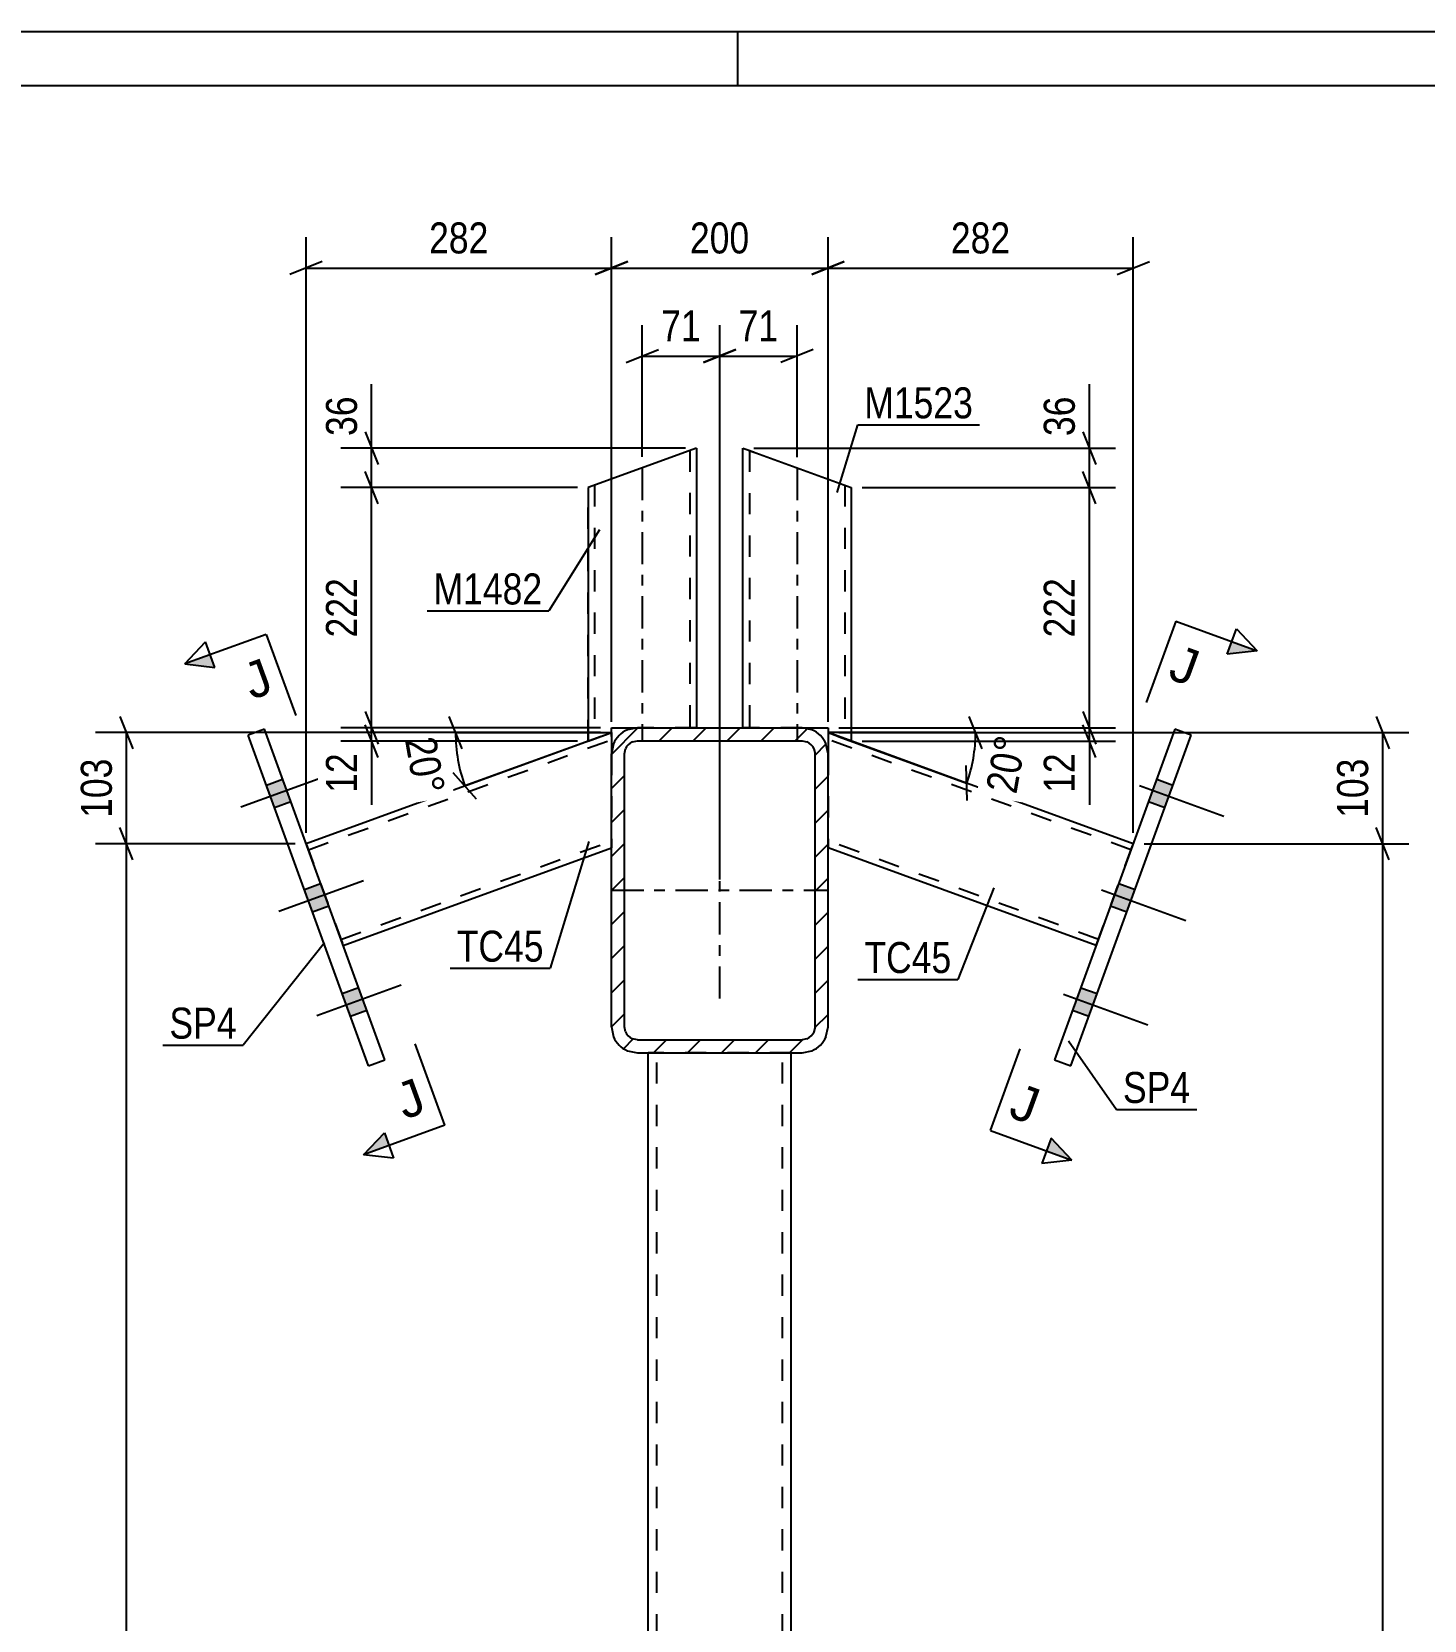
# Model space of a CAD drawing. Header units: millimetres. Extents: x 0 to 841, y 0 to 594.
# Drawn here: x 355.8 to 484.4, y 447.3 to 594 of the extents above; entities that cross this region are included whole.
import ezdxf

# ---------------------------------------------------------------- set-up
doc = ezdxf.new("R2010")
doc.units = ezdxf.units.MM
doc.linetypes.add('DXK_LINE_DOT2', pattern=[3.9198, 1.9599, -1.9599])
doc.linetypes.add('DXK_LINE_DOT3', pattern=[5.9187, 2.979, -0.9799, 0.9799, -0.9799])
doc.styles.add('Arial', font='ARIAL.TTF', dxfattribs={"height": 0.2})
doc.styles.add('Arial Narrow', font='ARIALN.TTF', dxfattribs={"height": 0.2})

# ---------------------------------------------------------------- blocks, each defined once
blk = doc.blocks.new('Unknown-404205589-1163')
at = {"color": 5, "linetype": 'Continuous'}
for p, q in [((841, 594), (0, 594)), ((421, 589), (421, 594)), ((836, 589), (5, 589))]:
    blk.add_line(p, q, dxfattribs=at)
blk = doc.blocks.new('Part-404205589-6787 - 6737')
at = {"color": 2, "linetype": 'Continuous'}
for p, q in [((429.33, 529.27), (429.33, 527.99)), ((457.52, 519.01), (431.47, 528.49)), ((429.33, 527.99), (429.33, 527.31)), ((454.1, 509.61), (429.33, 518.63))]:
    blk.add_line(p, q, dxfattribs=at)
at = {"color": 7, "linetype": 'DXK_LINE_DOT2'}
for p, q in [((431.47, 528.49), (429.33, 529.27)), ((429.33, 529.27), (429.33, 529.17)), ((429.33, 529.17), (429.33, 528.9)), ((457.31, 518.45), (429.33, 528.63)), ((429.33, 527.31), (429.33, 518.63)), ((454.3, 510.18), (429.33, 519.27)), ((454.1, 509.61), (457.52, 519.01))]:
    blk.add_line(p, q, dxfattribs=at)
blk = doc.blocks.new('Part-404205589-6756 - 6737')
at = {"color": 2, "linetype": 'Continuous'}
for p, q in [((407.18, 528.49), (381.13, 519.01)), ((409.33, 529.27), (409.33, 529.18)), ((409.33, 529.18), (409.33, 528.9)), ((409.33, 528.9), (409.33, 527.31)), ((384.55, 509.62), (409.33, 518.63))]:
    blk.add_line(p, q, dxfattribs=at)
at = {"color": 7, "linetype": 'DXK_LINE_DOT2'}
for p, q in [((381.34, 518.45), (409.33, 528.63)), ((407.18, 528.49), (409.33, 529.27)), ((409.33, 528.9), (409.33, 529.27)), ((409.33, 527.31), (409.33, 518.63)), ((381.13, 519.01), (384.55, 509.62)), ((384.35, 510.18), (409.33, 519.27))]:
    blk.add_line(p, q, dxfattribs=at)
blk = doc.blocks.new('Part-404205589-6789 - 6737')
at = {"color": 2, "linetype": 'Continuous'}
for p, q in [((461.36, 529.58), (450.25, 499.04)), ((451.75, 498.5), (462.87, 529.04)), ((462.87, 529.04), (461.36, 529.58)), ((450.25, 499.04), (451.75, 498.5))]:
    blk.add_line(p, q, dxfattribs=at)
blk = doc.blocks.new('Part-404205589-6790 - 6737')
at = {"color": 2, "linetype": 'Continuous'}
for p, q in [((377.29, 529.58), (375.78, 529.04)), ((386.9, 498.5), (375.78, 529.04)), ((388.4, 499.04), (377.29, 529.58)), ((386.9, 498.5), (388.4, 499.04))]:
    blk.add_line(p, q, dxfattribs=at)
blk = doc.blocks.new('Part-404205589-6797 - 6737')
at = {"color": 2, "linetype": 'Continuous'}
for p, q in [((412.73, 386.56), (412.73, 499.71)), ((425.93, 386.56), (425.93, 499.71))]:
    blk.add_line(p, q, dxfattribs=at)
at = {"color": 7, "linetype": 'DXK_LINE_DOT2'}
for p, q in [((425.93, 499.71), (412.73, 499.71)), ((413.53, 210.71), (413.53, 499.71)), ((425.13, 210.71), (425.13, 499.71))]:
    blk.add_line(p, q, dxfattribs=at)
blk = doc.blocks.new('Part-404205589-20077 - 6737')
at = {"color": 2, "linetype": 'Continuous'}
for p, q in [((417.18, 555.54), (407.18, 551.9)), ((417.18, 555.54), (417.18, 529.71)), ((407.18, 551.9), (407.18, 528.49)), ((409.33, 529.27), (409.33, 529.71)), ((409.33, 529.71), (411.73, 529.71)), ((407.18, 528.49), (409.33, 529.27))]:
    blk.add_line(p, q, dxfattribs=at)
at = {"color": 7, "linetype": 'DXK_LINE_DOT2'}
for p, q in [((416.58, 555.33), (416.58, 529.71)), ((407.18, 528.49), (407.18, 551.9)), ((407.78, 552.12), (407.83, 552.14)), ((407.78, 552.12), (407.78, 528.71)), ((409.33, 529.71), (409.33, 529.67)), ((409.33, 529.67), (409.33, 529.71)), ((417.18, 529.71), (411.73, 529.71))]:
    blk.add_line(p, q, dxfattribs=at)
at = {"color": 7, "linetype": 'DXK_LINE_DOT3'}
blk.add_line((412.18, 553.72), (412.18, 528.49), dxfattribs=at)
blk = doc.blocks.new('Part-404205589-6818 - 6737')
at = {"linetype": 'Continuous'}
h = blk.add_hatch(dxfattribs=at)
h.set_pattern_fill('', scale=0.7, style=0, pattern_type=0)
h.set_pattern_definition([(45, (409.3254, 502.1085), (-1.57154, 1.57154), [])])
h.paths.add_polyline_path([(409.33, 527.31), (409.33, 502.11), (409.51, 501.19), (410.03, 500.41), (410.81, 499.89), (411.73, 499.71), (426.93, 499.71), (427.84, 499.89), (428.62, 500.41), (429.14, 501.19), (429.33, 502.11), (429.33, 527.31), (429.14, 528.23), (428.62, 529.01), (427.84, 529.53), (426.93, 529.71), (411.73, 529.71), (410.81, 529.53), (410.03, 529.01), (409.51, 528.23)])
h.paths.add_polyline_path([(410.88, 528.16), (411.27, 528.42), (411.73, 528.51), (426.93, 528.51), (427.38, 528.42), (427.77, 528.16), (428.03, 527.77), (428.13, 527.31), (428.13, 502.11), (428.03, 501.65), (427.77, 501.26), (427.38, 501), (426.93, 500.91), (411.73, 500.91), (411.27, 501), (410.88, 501.26), (410.62, 501.65), (410.53, 502.11), (410.53, 527.31), (410.62, 527.77)])
at = {"color": 2, "linetype": 'Continuous'}
for p, q in [((411.73, 529.71), (410.81, 529.53)), ((411.73, 529.71), (426.93, 529.71)), ((427.84, 529.53), (426.93, 529.71)), ((409.51, 528.23), (409.33, 527.31)), ((411.27, 528.42), (411.73, 528.51)), ((411.73, 528.51), (426.93, 528.51)), ((426.93, 528.51), (427.38, 528.42)), ((429.33, 527.31), (429.14, 528.23)), ((409.33, 502.11), (409.33, 527.31)), ((410.53, 527.31), (410.62, 527.77)), ((410.53, 502.11), (410.53, 527.31)), ((428.03, 527.77), (428.13, 527.31)), ((428.13, 502.11), (428.13, 527.31)), ((429.33, 502.11), (429.33, 527.31)), ((409.33, 502.11), (409.51, 501.19)), ((410.62, 501.65), (410.53, 502.11)), ((428.13, 502.11), (428.03, 501.65)), ((429.14, 501.19), (429.33, 502.11)), ((411.73, 500.91), (411.27, 501)), ((411.73, 500.91), (426.93, 500.91)), ((427.38, 501), (426.93, 500.91)), ((410.81, 499.89), (411.73, 499.71)), ((411.73, 499.71), (426.93, 499.71)), ((426.93, 499.71), (427.84, 499.89))]:
    blk.add_line(p, q, dxfattribs=at)
at = {"color": 7, "linetype": 'DXK_LINE_DOT3'}
for p, q in [((419.33, 504.71), (419.33, 524.71)), ((409.33, 514.71), (429.33, 514.71))]:
    blk.add_line(p, q, dxfattribs=at)
at = {"color": 2, "linetype": 'Continuous'}
for centre, radius, start, end in [((411.73, 527.31), 2.4, 112.5, 157.5), ((411.73, 527.31), 1.2, 112.5, 157.5), ((426.93, 527.31), 1.2, 22.5, 67.5), ((426.93, 527.31), 2.4, 22.5, 67.5), ((411.73, 502.11), 2.4, 202.5, 247.5), ((411.73, 502.11), 1.2, 202.5, 247.5), ((426.93, 502.11), 1.2, 292.5, 337.5), ((426.93, 502.11), 2.4, 292.5, 337.5)]:
    blk.add_arc(centre, radius, start, end, dxfattribs=at)
blk = doc.blocks.new('Bolt-404205589-6871 - 6737')
at = {"linetype": 'Continuous'}
for points in [[(459.69, 524.98), (458.94, 522.91), (460.44, 522.36), (461.19, 524.43)], [(459.69, 524.98), (458.94, 522.91), (460.44, 522.36), (461.19, 524.43)], [(459.69, 524.98), (458.94, 522.91), (460.44, 522.36), (461.19, 524.43)], [(456.18, 515.35), (455.43, 513.28), (456.93, 512.73), (457.69, 514.8)], [(456.18, 515.35), (455.43, 513.28), (456.93, 512.73), (457.69, 514.8)], [(452.68, 505.71), (451.92, 503.65), (453.43, 503.1), (454.18, 505.17)], [(452.68, 505.71), (451.92, 503.65), (453.43, 503.1), (454.18, 505.17)], [(452.68, 505.71), (451.92, 503.65), (453.43, 503.1), (454.18, 505.17)]]:
    blk.add_hatch(color=1, dxfattribs=at).paths.add_polyline_path(points)
at = {"color": 1, "linetype": 'Continuous'}
for p, q in [((458.09, 524.39), (465.89, 521.55)), ((458.09, 524.39), (465.89, 521.55)), ((458.09, 524.39), (465.89, 521.55)), ((459.69, 524.98), (461.19, 524.43)), ((459.69, 524.98), (461.19, 524.43)), ((459.69, 524.98), (461.19, 524.43)), ((458.94, 522.91), (460.44, 522.36)), ((458.94, 522.91), (460.44, 522.36)), ((458.94, 522.91), (460.44, 522.36)), ((456.18, 515.35), (457.69, 514.8)), ((456.18, 515.35), (457.69, 514.8)), ((454.58, 514.76), (462.38, 511.92)), ((454.58, 514.76), (462.38, 511.92)), ((455.43, 513.28), (456.93, 512.73)), ((455.43, 513.28), (456.93, 512.73)), ((451.08, 505.13), (458.88, 502.29)), ((451.08, 505.13), (458.88, 502.29)), ((451.08, 505.13), (458.88, 502.29)), ((452.68, 505.71), (454.18, 505.17)), ((452.68, 505.71), (454.18, 505.17)), ((452.68, 505.71), (454.18, 505.17)), ((451.92, 503.65), (453.43, 503.1)), ((451.92, 503.65), (453.43, 503.1)), ((451.92, 503.65), (453.43, 503.1))]:
    blk.add_line(p, q, dxfattribs=at)
blk = doc.blocks.new('Bolt-404205589-6872 - 6737')
at = {"linetype": 'Continuous'}
for points in [[(377.46, 524.43), (378.21, 522.37), (379.72, 522.91), (378.96, 524.98)], [(377.46, 524.43), (378.21, 522.37), (379.72, 522.91), (378.96, 524.98)], [(377.46, 524.43), (378.21, 522.37), (379.72, 522.91), (378.96, 524.98)], [(380.97, 514.8), (381.72, 512.73), (383.22, 513.28), (382.47, 515.35)], [(380.97, 514.8), (381.72, 512.73), (383.22, 513.28), (382.47, 515.35)], [(384.47, 505.17), (385.22, 503.1), (386.73, 503.65), (385.97, 505.72)], [(384.47, 505.17), (385.22, 503.1), (386.73, 503.65), (385.97, 505.72)], [(384.47, 505.17), (385.22, 503.1), (386.73, 503.65), (385.97, 505.72)]]:
    blk.add_hatch(color=1, dxfattribs=at).paths.add_polyline_path(points)
at = {"color": 1, "linetype": 'Continuous'}
for p, q in [((375.11, 522.41), (382.91, 525.25)), ((375.11, 522.41), (382.91, 525.25)), ((375.11, 522.41), (382.91, 525.25)), ((377.46, 524.43), (378.96, 524.98)), ((377.46, 524.43), (378.96, 524.98)), ((377.46, 524.43), (378.96, 524.98)), ((378.21, 522.37), (379.72, 522.91)), ((378.21, 522.37), (379.72, 522.91)), ((378.21, 522.37), (379.72, 522.91)), ((378.62, 512.77), (386.42, 515.61)), ((378.62, 512.77), (386.42, 515.61)), ((380.97, 514.8), (382.47, 515.35)), ((380.97, 514.8), (382.47, 515.35)), ((381.72, 512.73), (383.22, 513.28)), ((381.72, 512.73), (383.22, 513.28)), ((382.12, 503.14), (389.92, 505.98)), ((382.12, 503.14), (389.92, 505.98)), ((382.12, 503.14), (389.92, 505.98)), ((384.47, 505.17), (385.97, 505.72)), ((384.47, 505.17), (385.97, 505.72)), ((384.47, 505.17), (385.97, 505.72)), ((385.22, 503.1), (386.73, 503.65)), ((385.22, 503.1), (386.73, 503.65)), ((385.22, 503.1), (386.73, 503.65))]:
    blk.add_line(p, q, dxfattribs=at)
blk = doc.blocks.new('Part-404205589-20076 - 6737')
at = {"color": 2, "linetype": 'Continuous'}
for p, q in [((421.47, 529.71), (421.47, 555.54)), ((421.47, 555.54), (421.56, 555.51)), ((421.56, 555.51), (421.82, 555.41)), ((421.82, 555.41), (422.67, 555.1)), ((422.67, 555.1), (431.47, 551.9)), ((431.47, 551.9), (431.47, 528.49)), ((426.93, 529.71), (429.33, 529.71)), ((429.33, 529.71), (429.33, 529.27)), ((429.33, 529.27), (431.37, 528.53)), ((431.47, 528.49), (431.37, 528.53))]:
    blk.add_line(p, q, dxfattribs=at)
at = {"color": 7, "linetype": 'DXK_LINE_DOT2'}
for p, q in [((421.82, 555.41), (422.44, 555.19)), ((422.07, 555.32), (422.07, 529.71)), ((422.07, 555.32), (422.11, 555.3)), ((422.21, 555.27), (422.67, 555.1)), ((430.87, 552.12), (430.87, 528.71)), ((426.93, 529.71), (421.47, 529.71))]:
    blk.add_line(p, q, dxfattribs=at)
at = {"color": 7, "linetype": 'DXK_LINE_DOT3'}
blk.add_line((426.47, 553.72), (426.47, 528.49), dxfattribs=at)
blk = doc.blocks.new('StraightDimension-404205589-24405 - 6737')
at = {"color": 7, "linetype": 'Continuous'}
for p, q in [((454.07, 550.4), (452.87, 553.4)), ((432.47, 551.9), (455.87, 551.9)), ((453.47, 529.71), (453.47, 551.9)), ((452.87, 531.21), (454.07, 528.21)), ((430.33, 529.71), (455.87, 529.71))]:
    blk.add_line(p, q, dxfattribs=at)
at = {"color": 0}
blk.add_wipeout([(452.72, 544.15), (448.52, 544.15), (448.52, 537.46), (452.72, 537.46)], dxfattribs=at)
at = {"color": 3, "style": 'Arial Narrow'}
blk.add_text('222', height=2.863, rotation=90.0002, dxfattribs=at).set_placement((452.12, 538.06))
blk = doc.blocks.new('StraightDimension-404205589-10995 - 6737')
at = {"color": 7, "linetype": 'Continuous'}
for p, q in [((381.13, 520.01), (381.13, 575.03)), ((409.33, 530.27), (409.33, 575.03)), ((382.63, 572.78), (379.63, 571.58)), ((381.13, 572.18), (409.33, 572.18)), ((407.83, 571.58), (410.83, 572.78))]:
    blk.add_line(p, q, dxfattribs=at)
at = {"color": 0}
blk.add_wipeout([(398.57, 572.93), (398.57, 577.13), (391.89, 577.13), (391.89, 572.93)], dxfattribs=at)
at = {"color": 3, "style": 'Arial Narrow'}
blk.add_text('282', height=2.863, dxfattribs=at).set_placement((392.49, 573.53))
blk = doc.blocks.new('AngleDimension-404205589-11028 - 6737')
at = {"color": 7, "linetype": 'Continuous'}
for p, q in [((394.32, 530.77), (395.52, 527.77)), ((394.92, 529.27), (409.33, 529.27)), ((395.79, 524.35), (409.33, 529.27)), ((408.39, 528.93), (395.79, 524.35)), ((396.87, 523.14), (394.72, 525.55))]:
    blk.add_line(p, q, dxfattribs=at)
blk.add_arc((409.33, 529.27), 14.4, 180, 200, dxfattribs=at)
at = {"color": 0}
blk.add_wipeout([(390.68, 522.71), (394.82, 523.44), (393.7, 529.8), (389.56, 529.07)], dxfattribs=at)
at = {"color": 3, "style": 'Arial Narrow'}
blk.add_text('20°', height=2.863, rotation=-80.0021, dxfattribs=at).set_placement((390.26, 528.58))
blk = doc.blocks.new('StraightDimension-404205589-10793 - 6737')
at = {"color": 7, "linetype": 'Continuous'}
for p, q in [((481.16, 517.51), (479.96, 520.51)), ((458.52, 519.01), (482.96, 519.01)), ((480.56, 185.87), (480.56, 519.01))]:
    blk.add_line(p, q, dxfattribs=at)
blk = doc.blocks.new('StraightDimension-404205589-10993 - 6737')
at = {"color": 7, "linetype": 'Continuous'}
for p, q in [((429.33, 530.27), (429.33, 575.03)), ((457.52, 520.01), (457.52, 575.03)), ((430.83, 572.78), (427.83, 571.58)), ((429.33, 572.18), (457.52, 572.18)), ((456.02, 571.58), (459.02, 572.78))]:
    blk.add_line(p, q, dxfattribs=at)
at = {"color": 0}
blk.add_wipeout([(446.76, 572.93), (446.76, 577.13), (440.08, 577.13), (440.08, 572.93)], dxfattribs=at)
at = {"color": 3, "style": 'Arial Narrow'}
blk.add_text('282', height=2.863, dxfattribs=at).set_placement((440.68, 573.53))
blk = doc.blocks.new('StraightDimension-404205589-10994 - 6737')
at = {"color": 7, "linetype": 'Continuous'}
for p, q in [((409.33, 530.27), (409.33, 575.03)), ((429.33, 530.27), (429.33, 575.03)), ((410.83, 572.78), (407.83, 571.58)), ((409.33, 572.18), (429.33, 572.18)), ((427.83, 571.58), (430.83, 572.78))]:
    blk.add_line(p, q, dxfattribs=at)
at = {"color": 0}
blk.add_wipeout([(422.67, 572.93), (422.67, 577.13), (415.98, 577.13), (415.98, 572.93)], dxfattribs=at)
at = {"color": 3, "style": 'Arial Narrow'}
blk.add_text('200', height=2.863, dxfattribs=at).set_placement((416.58, 573.53))
blk = doc.blocks.new('AngleDimension-404205589-11043 - 6737')
at = {"color": 7, "linetype": 'Continuous'}
for p, q in [((442.35, 530.77), (443.55, 527.77)), ((442.95, 529.27), (429.33, 529.27)), ((442.13, 524.61), (429.33, 529.27)), ((430.27, 528.93), (442.13, 524.61)), ((442.18, 523), (442.08, 526.23))]:
    blk.add_line(p, q, dxfattribs=at)
blk.add_arc((429.33, 529.27), 13.63, 340, 360, dxfattribs=at)
at = {"color": 0}
blk.add_wipeout([(448.33, 529.2), (444.19, 529.93), (443.07, 523.57), (447.21, 522.84)], dxfattribs=at)
at = {"color": 3, "style": 'Arial Narrow'}
blk.add_text('20°', height=2.863, rotation=80.0021, dxfattribs=at).set_placement((446.72, 523.53))
blk = doc.blocks.new('StraightDimension-404205589-10792 - 6737')
at = {"color": 7, "linetype": 'Continuous'}
for p, q in [((363.94, 530.77), (365.14, 527.77)), ((408.33, 529.27), (361.69, 529.27)), ((364.54, 519.01), (364.54, 529.27)), ((365.14, 517.51), (363.94, 520.51)), ((380.13, 519.01), (361.69, 519.01))]:
    blk.add_line(p, q, dxfattribs=at)
at = {"color": 0}
blk.add_wipeout([(363.79, 527.48), (359.59, 527.48), (359.59, 520.8), (363.79, 520.8)], dxfattribs=at)
at = {"color": 3, "style": 'Arial Narrow'}
blk.add_text('103', height=2.863, rotation=90.0002, dxfattribs=at).set_placement((363.19, 521.4))
blk = doc.blocks.new('StraightDimension-404205589-24258 - 6737')
at = {"color": 7, "linetype": 'Continuous'}
for p, q in [((419.33, 515.71), (419.33, 566.9)), ((426.47, 554.72), (426.47, 566.9)), ((417.83, 563.45), (420.83, 564.65)), ((419.33, 564.05), (426.47, 564.05)), ((427.97, 564.65), (424.97, 563.45))]:
    blk.add_line(p, q, dxfattribs=at)
at = {"color": 0}
blk.add_wipeout([(425.32, 564.8), (425.32, 569), (420.47, 569), (420.47, 564.8)], dxfattribs=at)
at = {"color": 3, "style": 'Arial Narrow'}
blk.add_text('71', height=2.863, dxfattribs=at).set_placement((421.07, 565.4))
blk = doc.blocks.new('StraightDimension-404205589-10790 - 6737')
at = {"color": 7, "linetype": 'Continuous'}
for p, q in [((365.14, 517.51), (363.94, 520.51)), ((380.13, 519.01), (361.69, 519.01)), ((364.54, 185.87), (364.54, 519.01))]:
    blk.add_line(p, q, dxfattribs=at)
blk = doc.blocks.new('StraightDimension-404205589-10795 - 6737')
at = {"color": 7, "linetype": 'Continuous'}
for p, q in [((479.96, 530.77), (481.16, 527.77)), ((430.33, 529.27), (482.96, 529.27)), ((480.56, 519.01), (480.56, 529.27)), ((481.16, 517.51), (479.96, 520.51)), ((458.52, 519.01), (482.96, 519.01))]:
    blk.add_line(p, q, dxfattribs=at)
at = {"color": 0}
blk.add_wipeout([(479.81, 527.48), (475.61, 527.48), (475.61, 520.8), (479.81, 520.8)], dxfattribs=at)
at = {"color": 3, "style": 'Arial Narrow'}
blk.add_text('103', height=2.863, rotation=90.0002, dxfattribs=at).set_placement((479.21, 521.4))
blk = doc.blocks.new('StraightDimension-404205589-24259 - 6737')
at = {"color": 7, "linetype": 'Continuous'}
for p, q in [((412.18, 554.73), (412.18, 566.9)), ((419.33, 515.71), (419.33, 566.9)), ((410.68, 563.45), (413.68, 564.65)), ((412.18, 564.05), (419.33, 564.05)), ((420.83, 564.65), (417.83, 563.45))]:
    blk.add_line(p, q, dxfattribs=at)
at = {"color": 0}
blk.add_wipeout([(418.18, 564.8), (418.18, 569), (413.32, 569), (413.32, 564.8)], dxfattribs=at)
at = {"color": 3, "style": 'Arial Narrow'}
blk.add_text('71', height=2.863, dxfattribs=at).set_placement((413.92, 565.4))
blk = doc.blocks.new('StraightDimension-404205589-24331 - 6737')
at = {"color": 7, "linetype": 'Continuous'}
for p, q in [((387.18, 555.54), (387.18, 561.45)), ((387.18, 555.54), (387.18, 561.45)), ((386.58, 557.04), (387.78, 554.04)), ((416.18, 555.54), (384.33, 555.54)), ((387.18, 551.9), (387.18, 555.54)), ((387.78, 550.4), (386.58, 553.4)), ((406.18, 551.9), (384.33, 551.9))]:
    blk.add_line(p, q, dxfattribs=at)
at = {"color": 0}
blk.add_wipeout([(386.43, 560.93), (382.23, 560.93), (382.23, 556.07), (386.43, 556.07)], dxfattribs=at)
at = {"color": 3, "style": 'Arial Narrow'}
blk.add_text('36', height=2.863, rotation=90.0002, dxfattribs=at).set_placement((385.83, 556.67))
blk = doc.blocks.new('StraightDimension-404205589-24332 - 6737')
at = {"color": 7, "linetype": 'Continuous'}
for p, q in [((387.78, 550.4), (386.58, 553.4)), ((406.18, 551.9), (384.33, 551.9)), ((387.18, 529.71), (387.18, 551.9)), ((386.58, 531.21), (387.78, 528.21)), ((408.33, 529.71), (384.33, 529.71))]:
    blk.add_line(p, q, dxfattribs=at)
at = {"color": 0}
blk.add_wipeout([(386.43, 544.15), (382.23, 544.15), (382.23, 537.46), (386.43, 537.46)], dxfattribs=at)
at = {"color": 3, "style": 'Arial Narrow'}
blk.add_text('222', height=2.863, rotation=90.0002, dxfattribs=at).set_placement((385.83, 538.06))
blk = doc.blocks.new('StraightDimension-404205589-24333 - 6737')
at = {"color": 7, "linetype": 'Continuous'}
for p, q in [((386.58, 531.21), (387.78, 528.21)), ((408.33, 529.71), (384.33, 529.71)), ((387.78, 526.99), (386.58, 529.99)), ((387.18, 528.49), (387.18, 529.71)), ((406.18, 528.49), (384.33, 528.49)), ((387.18, 528.49), (387.18, 522.59)), ((387.18, 528.49), (387.18, 522.59))]:
    blk.add_line(p, q, dxfattribs=at)
at = {"color": 0}
blk.add_wipeout([(386.43, 527.97), (382.23, 527.97), (382.23, 523.11), (386.43, 523.11)], dxfattribs=at)
at = {"color": 3, "style": 'Arial Narrow'}
blk.add_text('12', height=2.863, rotation=90.0002, dxfattribs=at).set_placement((385.83, 523.71))
blk = doc.blocks.new('StraightDimension-404205589-24404 - 6737')
at = {"color": 7, "linetype": 'Continuous'}
for p, q in [((453.47, 555.54), (453.47, 561.44)), ((453.47, 555.54), (453.47, 561.44)), ((452.87, 557.04), (454.07, 554.04)), ((422.47, 555.54), (455.87, 555.54)), ((453.47, 551.9), (453.47, 555.54)), ((454.07, 550.4), (452.87, 553.4)), ((432.47, 551.9), (455.87, 551.9))]:
    blk.add_line(p, q, dxfattribs=at)
at = {"color": 0}
blk.add_wipeout([(452.72, 560.92), (448.52, 560.92), (448.52, 556.06), (452.72, 556.06)], dxfattribs=at)
at = {"color": 3, "style": 'Arial Narrow'}
blk.add_text('36', height=2.863, rotation=90.0002, dxfattribs=at).set_placement((452.12, 556.66))
blk = doc.blocks.new('StraightDimension-404205589-24406 - 6737')
at = {"color": 7, "linetype": 'Continuous'}
for p, q in [((452.87, 531.21), (454.07, 528.21)), ((430.33, 529.71), (455.87, 529.71)), ((454.07, 526.99), (452.87, 529.99)), ((453.47, 528.49), (453.47, 529.71)), ((432.47, 528.49), (455.87, 528.49)), ((453.47, 528.49), (453.47, 522.59)), ((453.47, 528.49), (453.47, 522.59))]:
    blk.add_line(p, q, dxfattribs=at)
at = {"color": 0}
blk.add_wipeout([(452.72, 527.97), (448.52, 527.97), (448.52, 523.11), (452.72, 523.11)], dxfattribs=at)
at = {"color": 3, "style": 'Arial Narrow'}
blk.add_text('12', height=2.863, rotation=90.0002, dxfattribs=at).set_placement((452.12, 523.71))
blk = doc.blocks.new('Mark-404205589-25665 - 6737')
at = {"color": 0}
blk.add_wipeout([(442.73, 558.3), (442.73, 561.3), (432.68, 561.3), (432.68, 558.3)], dxfattribs=at)
blk.add_wipeout([(442.73, 558.3), (442.73, 561.3), (432.68, 561.3), (432.68, 558.3)], dxfattribs=at)
at = {"color": 30, "linetype": 'Continuous'}
for p, q in [((430.18, 551.44), (432.08, 557.7)), ((432.08, 557.7), (443.33, 557.7))]:
    blk.add_line(p, q, dxfattribs=at)
at = {"color": 3, "style": 'Arial Narrow'}
blk.add_text('M1523', height=2.863, dxfattribs=at).set_placement((432.68, 558.3))
blk = doc.blocks.new('SectionMark-404205589-25720 - 6737')
at = {"linetype": 'Continuous'}
for points in [[(372.28, 536.47), (372.71, 535.3), (369.93, 535.62)], [(388.36, 492.3), (388.78, 491.13), (386.43, 490.27)]]:
    blk.add_hatch(color=6, dxfattribs=at).paths.add_polyline_path(points)
at = {"color": 6, "linetype": 'Continuous'}
for p, q in [((369.93, 535.62), (371.85, 537.65)), ((372.71, 535.3), (371.85, 537.65)), ((369.93, 535.62), (372.71, 535.3)), ((386.43, 490.27), (388.36, 492.3)), ((388.36, 492.3), (389.21, 489.96)), ((389.21, 489.96), (386.43, 490.27))]:
    blk.add_line(p, q, dxfattribs=at)
at = {"color": 0, "linetype": 'Continuous'}
for points in [[(378.3, 533.08), (377.11, 536.37), (374.91, 535.57), (376.11, 532.28)], [(392.41, 494.31), (391.22, 497.6), (389.02, 496.8), (390.22, 493.51)]]:
    blk.add_wipeout(points, dxfattribs=at)
at = {"color": 6, "linetype": 'Continuous'}
for p, q in [((377.45, 538.35), (369.93, 535.62)), ((377.45, 538.35), (380.18, 530.84)), ((393.95, 493.01), (391.21, 500.53)), ((393.95, 493.01), (386.43, 490.27))]:
    blk.add_line(p, q, dxfattribs=at)
at = {"color": 3, "linetype": 'Continuous', "style": 'Arial'}
for p in [(376.11, 532.28), (390.22, 493.51)]:
    blk.add_text('J', height=3.34, rotation=20.002, dxfattribs=at).set_placement(p)
blk = doc.blocks.new('SectionMark-404205589-25725 - 6737')
at = {"linetype": 'Continuous'}
for points in [[(466.2, 536.52), (466.62, 537.7), (468.97, 536.84)], [(449.5, 490.66), (449.93, 491.83), (451.85, 489.8)]]:
    blk.add_hatch(color=6, dxfattribs=at).paths.add_polyline_path(points)
at = {"color": 6, "linetype": 'Continuous'}
for p, q in [((466.2, 536.52), (467.05, 538.87)), ((467.05, 538.87), (468.97, 536.84)), ((468.97, 536.84), (466.2, 536.52)), ((449.93, 491.83), (449.07, 489.48)), ((451.85, 489.8), (449.93, 491.83)), ((451.85, 489.8), (449.07, 489.48))]:
    blk.add_line(p, q, dxfattribs=at)
at = {"color": 0, "linetype": 'Continuous'}
for points in [[(462.79, 533.51), (463.99, 536.8), (461.8, 537.59), (460.6, 534.31)], [(448.07, 493.04), (449.26, 496.33), (447.07, 497.13), (445.87, 493.84)]]:
    blk.add_wipeout(points, dxfattribs=at)
at = {"color": 6, "linetype": 'Continuous'}
for p, q in [((461.46, 539.58), (458.72, 532.06)), ((461.46, 539.58), (468.97, 536.84)), ((444.33, 492.54), (447.07, 500.06)), ((444.33, 492.54), (451.85, 489.8))]:
    blk.add_line(p, q, dxfattribs=at)
at = {"color": 3, "linetype": 'Continuous', "style": 'Arial'}
for p in [(460.6, 534.31), (445.87, 493.84)]:
    blk.add_text('J', height=3.34, rotation=-20.002, dxfattribs=at).set_placement(p)
blk = doc.blocks.new('Mark-404205589-10244 - 6737')
at = {"color": 0}
blk.add_wipeout([(403.07, 508.12), (403.07, 511.12), (395.04, 511.12), (395.04, 508.12)], dxfattribs=at)
blk.add_wipeout([(403.07, 508.12), (403.07, 511.12), (395.04, 511.12), (395.04, 508.12)], dxfattribs=at)
at = {"color": 30, "linetype": 'Continuous'}
for p in [(407.24, 519.21), (394.44, 507.52)]:
    blk.add_line(p, (403.67, 507.52), dxfattribs=at)
at = {"color": 3, "style": 'Arial Narrow'}
blk.add_text('TC45', height=2.863, dxfattribs=at).set_placement((395.04, 508.12))
blk = doc.blocks.new('Mark-404205589-10253 - 6737')
at = {"color": 0}
blk.add_wipeout([(440.72, 507.07), (440.72, 510.07), (432.69, 510.07), (432.69, 507.07)], dxfattribs=at)
blk.add_wipeout([(440.72, 507.07), (440.72, 510.07), (432.69, 510.07), (432.69, 507.07)], dxfattribs=at)
at = {"color": 30, "linetype": 'Continuous'}
for p in [(444.63, 514.94), (432.09, 506.47)]:
    blk.add_line(p, (441.32, 506.47), dxfattribs=at)
at = {"color": 3, "style": 'Arial Narrow'}
blk.add_text('TC45', height=2.863, dxfattribs=at).set_placement((432.69, 507.07))
blk = doc.blocks.new('Mark-404205589-10256 - 6737')
at = {"color": 0}
blk.add_wipeout([(462.78, 495.07), (462.78, 498.07), (456.57, 498.07), (456.57, 495.07)], dxfattribs=at)
blk.add_wipeout([(462.78, 495.07), (462.78, 498.07), (456.57, 498.07), (456.57, 495.07)], dxfattribs=at)
at = {"color": 30, "linetype": 'Continuous'}
for p, q in [((451.53, 500.82), (455.97, 494.47)), ((455.97, 494.47), (463.38, 494.47))]:
    blk.add_line(p, q, dxfattribs=at)
at = {"color": 3, "style": 'Arial Narrow'}
blk.add_text('SP4', height=2.863, dxfattribs=at).set_placement((456.57, 495.07))
blk = doc.blocks.new('Mark-404205589-10259 - 6737')
at = {"color": 0}
blk.add_wipeout([(374.72, 501.01), (374.72, 504.01), (368.51, 504.01), (368.51, 501.01)], dxfattribs=at)
blk.add_wipeout([(374.72, 501.01), (374.72, 504.01), (368.51, 504.01), (368.51, 501.01)], dxfattribs=at)
at = {"color": 30, "linetype": 'Continuous'}
for p in [(382.84, 509.86), (367.91, 500.41)]:
    blk.add_line(p, (375.32, 500.41), dxfattribs=at)
at = {"color": 3, "style": 'Arial Narrow'}
blk.add_text('SP4', height=2.863, dxfattribs=at).set_placement((368.51, 501.01))
blk = doc.blocks.new('Mark-404205589-25668 - 6737')
at = {"color": 0}
blk.add_wipeout([(402.95, 541.11), (402.95, 544.11), (392.9, 544.11), (392.9, 541.11)], dxfattribs=at)
blk.add_wipeout([(402.95, 541.11), (402.95, 544.11), (392.9, 544.11), (392.9, 541.11)], dxfattribs=at)
at = {"color": 30, "linetype": 'Continuous'}
for p in [(408.22, 548.01), (392.3, 540.51)]:
    blk.add_line(p, (403.55, 540.51), dxfattribs=at)
at = {"color": 3, "style": 'Arial Narrow'}
blk.add_text('M1482', height=2.863, dxfattribs=at).set_placement((392.9, 541.11))

msp = doc.modelspace()

# ---------------------------------------------------------------- block references
for name in ['Unknown-404205589-1163', 'Part-404205589-20077 - 6737', 'Part-404205589-20076 - 6737', 'Part-404205589-6818 - 6737', 'Part-404205589-6790 - 6737', 'Part-404205589-6756 - 6737', 'Part-404205589-6787 - 6737', 'Part-404205589-6789 - 6737', 'Bolt-404205589-6872 - 6737', 'Bolt-404205589-6871 - 6737', 'Part-404205589-6797 - 6737']:
    msp.add_blockref(name, (0, 0))

# ---------------------------------------------------------------- next in the draw order: block references
for name in ['StraightDimension-404205589-10995 - 6737', 'StraightDimension-404205589-24405 - 6737', 'StraightDimension-404205589-10793 - 6737']:
    msp.add_blockref(name, (0, 0))

# ---------------------------------------------------------------- next in the draw order: block references
for name in ['StraightDimension-404205589-10993 - 6737', 'AngleDimension-404205589-11028 - 6737']:
    msp.add_blockref(name, (0, 0))

# ---------------------------------------------------------------- next in the draw order: block references
msp.add_blockref('StraightDimension-404205589-10994 - 6737', (0, 0))

# ---------------------------------------------------------------- next in the draw order: block references
for name in ['StraightDimension-404205589-24258 - 6737', 'StraightDimension-404205589-10792 - 6737', 'AngleDimension-404205589-11043 - 6737']:
    msp.add_blockref(name, (0, 0))

# ---------------------------------------------------------------- next in the draw order: block references
for name in ['StraightDimension-404205589-24259 - 6737', 'StraightDimension-404205589-24404 - 6737', 'StraightDimension-404205589-10795 - 6737', 'StraightDimension-404205589-10790 - 6737']:
    msp.add_blockref(name, (0, 0))

# ---------------------------------------------------------------- next in the draw order: block references
for name in ['StraightDimension-404205589-24331 - 6737', 'Mark-404205589-25665 - 6737', 'StraightDimension-404205589-24406 - 6737']:
    msp.add_blockref(name, (0, 0))

# ---------------------------------------------------------------- next in the draw order: block references
for name in ['StraightDimension-404205589-24332 - 6737', 'SectionMark-404205589-25725 - 6737']:
    msp.add_blockref(name, (0, 0))

# ---------------------------------------------------------------- next in the draw order: block references
for name in ['Mark-404205589-25668 - 6737', 'StraightDimension-404205589-24333 - 6737', 'Mark-404205589-10253 - 6737', 'Mark-404205589-10256 - 6737']:
    msp.add_blockref(name, (0, 0))

# ---------------------------------------------------------------- next in the draw order: block references
msp.add_blockref('SectionMark-404205589-25720 - 6737', (0, 0))

# ---------------------------------------------------------------- next in the draw order: block references
for name in ['Mark-404205589-10244 - 6737', 'Mark-404205589-10259 - 6737']:
    msp.add_blockref(name, (0, 0))

doc.saveas('drawing.dxf')
